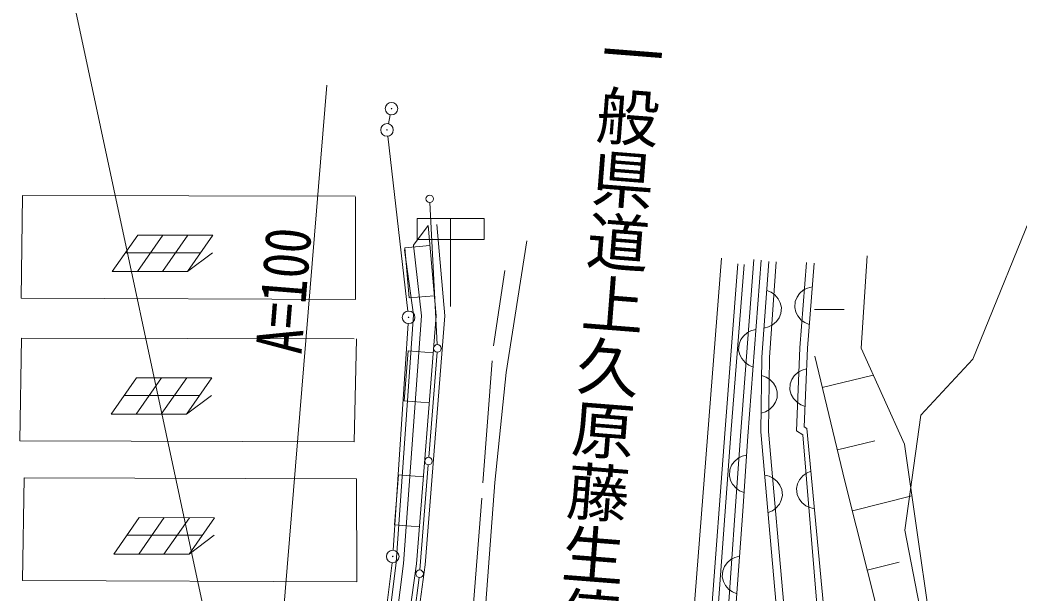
# Model space of a CAD drawing. Units: millimetres, scale not verified. Extents: x -242 to 680000, y -290 to 380000.
# Drawn here: x 242089 to 281892, y 294918 to 317764 of the extents above; entities that cross this region are included whole.
import ezdxf
from ezdxf.enums import TextEntityAlignment as Align

# ---------------------------------------------------------------- set-up
doc = ezdxf.new("R2010")
doc.units = ezdxf.units.MM
doc.header["$LTSCALE"] = 1000
for name, color, linetype, lineweight in [('M-BGD', 7, 'Continuous', 13), ('M-BMK-ROW', 30, 'Continuous', 13), ('M-STR-HTXT', 7, 'Continuous', 13)]:
    doc.layers.add(name, color=color, linetype=linetype, lineweight=lineweight)
doc.layers.add('M-BGD-HTXT', color=7, linetype='Continuous')
doc.styles.add('@ＭＳ ゴシック', font='')
doc.styles.add('ＭＳ ゴシック', font='')
doc.styles.get('@ＭＳ ゴシック').set_extended_font_data('@MS Gothic')
doc.styles.get('ＭＳ ゴシック').set_extended_font_data('MS Gothic')

msp = doc.modelspace()

# ---------------------------------------------------------------- linework, layer by layer
at = {"layer": 'M-BGD'}
for p, q in [((242196, 310780), (242134, 306694)), ((255443, 310747), (242196, 310780)), ((255454, 306646), (255455, 310730)), ((258423, 310497), (258711, 304843)), ((257917, 309862), (260577, 309862)), ((257917, 309022), (257917, 309862)), ((259247, 309862), (259247, 306362)), ((260577, 309862), (260577, 309022)), ((257774, 308796), (258352, 309591)), ((258352, 309591), (258667, 305985)), ((258352, 309591), (258667, 305985)), ((258701, 309621), (259019, 305986)), ((245765, 307749), (246779, 309201)), ((247778, 309200), (246766, 307749)), ((246779, 309201), (249777, 309198)), ((248777, 309199), (247765, 307749)), ((248765, 307749), (249777, 309198)), ((260577, 309022), (257917, 309022)), ((261461, 303732), (262278, 308977)), ((246289, 308499), (249289, 308499)), ((248765, 307749), (249763, 308499)), ((257415, 308619), (257761, 306028)), ((258422, 308784), (257426, 308697)), ((257426, 308697), (257601, 306704)), ((258085, 305985), (257774, 308796)), ((270045, 308288), (268012, 282390)), ((270793, 301217), (271324, 308227)), ((271092, 301194), (271623, 308204)), ((271924, 308156), (271649, 304350)), ((272223, 308134), (271949, 304337)), ((273161, 304717), (273427, 308112)), ((273461, 304699), (273726, 308089)), ((275848, 308371), (275606, 304701)), ((245765, 307749), (248765, 307749)), ((260949, 304802), (261406, 307793)), ((270690, 308056), (270166, 301306)), ((270939, 308037), (270415, 301287)), ((272016, 306928), (271841, 307001)), ((272159, 306827), (272016, 306928)), ((273311, 307018), (273150, 306880)), ((273468, 307096), (273311, 307018)), ((273652, 307142), (273468, 307096)), ((242134, 306694), (255454, 306646)), ((257601, 306704), (258597, 306792)), ((272298, 306667), (272159, 306827)), ((272377, 306511), (272298, 306667)), ((272424, 306327), (272377, 306511)), ((272975, 306563), (272956, 306324)), ((273049, 306738), (272975, 306563)), ((273150, 306880), (273049, 306738)), ((272406, 306088), (272424, 306327)), ((272956, 306324), (273002, 306139)), ((273002, 306139), (273080, 305983)), ((273741, 306238), (274921, 306247)), ((257761, 306028), (257071, 296170)), ((257373, 296126), (258085, 305985)), ((258667, 305985), (257887, 296117)), ((258667, 305985), (257887, 296117)), ((259019, 305986), (258236, 296079)), ((272073, 305630), (272233, 305769)), ((272233, 305769), (272334, 305912)), ((272334, 305912), (272406, 306088)), ((273080, 305983), (273218, 305822)), ((273218, 305822), (273360, 305720)), ((273360, 305720), (273535, 305646)), ((271074, 305323), (270913, 305184)), ((271230, 305401), (271074, 305323)), ((271414, 305447), (271230, 305401)), ((271733, 305505), (271917, 305551)), ((271917, 305551), (272073, 305630)), ((242151, 305105), (242089, 301019)), ((255398, 305073), (242151, 305105)), ((255409, 300971), (255495, 305078)), ((270812, 305042), (270738, 304867)), ((270913, 305184), (270812, 305042)), ((257554, 304594), (257397, 302600)), ((258551, 304515), (257554, 304594)), ((258707, 304544), (258377, 300359)), ((270738, 304867), (270720, 304627)), ((270720, 304627), (270767, 304443)), ((273033, 301411), (273161, 304717)), ((273339, 301569), (273461, 304699)), ((275606, 304701), (277326, 300876)), ((260533, 299349), (260900, 304198)), ((270767, 304443), (270845, 304287)), ((270845, 304287), (270983, 304126)), ((270983, 304126), (271126, 304025)), ((271649, 304350), (271606, 301371)), ((271949, 304337), (271906, 301382)), ((274955, 299414), (273755, 304386)), ((261006, 299350), (261461, 303732)), ((271126, 304025), (271301, 303952)), ((273094, 303747), (272938, 303603)), ((273247, 303831), (273094, 303747)), ((273429, 303884), (273247, 303831)), ((245720, 302074), (246734, 303526)), ((247733, 303525), (246720, 302074)), ((246734, 303526), (249731, 303523)), ((248732, 303524), (247720, 302074)), ((248720, 302074), (249731, 303523)), ((271818, 303548), (271638, 303610)), ((271966, 303456), (271818, 303548)), ((272114, 303303), (271966, 303456)), ((272202, 303152), (272114, 303303)), ((272842, 303456), (272775, 303279)), ((272938, 303603), (272842, 303456)), ((274055, 303143), (276086, 303633)), ((272259, 302971), (272202, 303152)), ((272256, 302731), (272259, 302971)), ((272775, 303279), (272766, 303039)), ((272766, 303039), (272819, 302857)), ((246243, 302824), (249243, 302824)), ((248720, 302074), (249718, 302824)), ((257397, 302600), (258394, 302521)), ((272101, 302403), (272193, 302552)), ((272193, 302552), (272256, 302731)), ((272819, 302857), (272903, 302703)), ((272903, 302703), (273047, 302548)), ((273047, 302548), (273194, 302452)), ((271616, 302111), (271797, 302168)), ((271797, 302168), (271949, 302256)), ((271949, 302256), (272101, 302403)), ((273194, 302452), (273371, 302385)), ((245720, 302074), (248720, 302074)), ((271606, 301371), (272485, 291499)), ((271906, 301382), (272783, 291529)), ((273273, 301255), (273033, 301411)), ((273436, 301507), (273339, 301569)), ((274365, 291713), (273436, 301507)), ((242089, 301019), (255409, 300971)), ((270166, 301306), (269572, 293352)), ((270415, 301287), (269822, 293345)), ((270586, 298230), (270793, 301215)), ((270885, 298209), (271092, 301194)), ((274066, 291684), (273273, 301255)), ((274655, 300657), (276154, 301019)), ((277326, 300876), (278569, 292292)), ((270541, 300184), (270441, 300040)), ((270701, 300323), (270541, 300184)), ((270857, 300403), (270701, 300323)), ((271040, 300450), (270857, 300403)), ((258354, 300059), (258024, 295874)), ((270368, 299865), (270352, 299626)), ((270441, 300040), (270368, 299865)), ((273424, 299728), (273283, 299625)), ((273597, 299805), (273424, 299728)), ((242256, 299537), (242194, 295451)), ((255503, 299504), (242256, 299537)), ((255514, 295403), (255503, 299504)), ((257164, 299660), (257007, 297666)), ((258161, 299581), (257164, 299660)), ((259785, 283014), (261006, 299350)), ((270352, 299626), (270399, 299442)), ((270399, 299442), (270479, 299286)), ((271943, 299607), (271759, 299650)), ((272101, 299530), (271943, 299607)), ((272263, 299394), (272101, 299530)), ((272366, 299253), (272263, 299394)), ((273148, 299461), (273072, 299303)), ((273283, 299625), (273148, 299461)), ((276737, 292311), (274955, 299414)), ((270479, 299286), (270618, 299126)), ((270618, 299126), (270761, 299026)), ((270761, 299026), (270937, 298954)), ((272442, 299079), (272366, 299253)), ((272463, 298840), (272442, 299079)), ((273072, 299303), (273029, 299118)), ((273029, 299118), (273052, 298880)), ((260105, 293889), (260486, 298738)), ((272343, 298498), (272420, 298655)), ((272420, 298655), (272463, 298840)), ((273052, 298880), (273129, 298706)), ((273129, 298706), (273233, 298565)), ((273233, 298565), (273396, 298430)), ((275252, 298230), (277623, 298825)), ((270225, 293148), (270586, 298230)), ((270526, 293143), (270885, 298209)), ((271892, 298156), (272066, 298232)), ((272066, 298232), (272207, 298335)), ((272207, 298335), (272343, 298498)), ((273396, 298430), (273554, 298355)), ((273554, 298355), (273739, 298312)), ((245825, 296506), (246838, 297958)), ((247838, 297957), (246825, 296506)), ((246838, 297958), (249836, 297955)), ((248837, 297956), (247825, 296506)), ((248825, 296506), (249836, 297955)), ((257007, 297666), (258004, 297587)), ((246348, 297256), (249348, 297256)), ((248825, 296506), (249823, 297256)), ((245825, 296506), (248825, 296506)), ((257071, 296170), (256656, 292723)), ((270259, 296159), (270158, 296016)), ((270419, 296298), (270259, 296159)), ((270575, 296377), (270419, 296298)), ((270759, 296424), (270575, 296377)), ((275846, 295862), (277123, 296183)), ((256767, 291464), (257373, 296126)), ((257887, 296117), (257232, 291362)), ((257887, 296117), (257232, 291362)), ((258236, 296079), (257576, 291294)), ((270086, 295841), (270069, 295601)), ((270158, 296016), (270086, 295841)), ((242194, 295451), (255514, 295403)), ((257993, 295576), (257646, 292910)), ((270069, 295601), (270116, 295417)), ((270116, 295417), (270195, 295261)), ((270195, 295261), (270334, 295101)), ((270334, 295101), (270477, 295001)), ((270477, 295001), (270652, 294928))]:
    msp.add_line(p, q, dxfattribs=at)
for centre in [(258415, 310646), (258719, 304693), (258366, 300209), (258012, 295725)]:
    msp.add_circle(centre, 150, dxfattribs=at)
at = {"layer": 'M-BMK-ROW'}
for p, q in [((256841, 313991), (256765, 313634)), ((280048, 304269), (283933, 313807)), ((256742, 313141), (257542, 306178)), ((257554, 305680), (256958, 296660)), ((277980, 302032), (280048, 304269)), ((277344, 297465), (277980, 302032)), ((280138, 282945), (277344, 297465)), ((256911, 296163), (256515, 292997))]:
    msp.add_line(p, q, dxfattribs=at)
for centre, radius in [((256892, 314236), 250), ((256892, 314236), 10), ((256713, 313390), 250), ((256713, 313390), 10), ((257571, 305929), 250), ((257571, 305929), 10), ((256941, 296411), 250), ((256941, 296411), 10)]:
    msp.add_circle(centre, radius, dxfattribs=at)
at = {"layer": 'M-STR-HTXT'}
for p, q in [((252076, 281830), (244271, 318287)), ((250640, 270318), (254309, 315167))]:
    msp.add_line(p, q, dxfattribs=at)

# ---------------------------------------------------------------- texts
at = {"layer": 'M-BGD-HTXT', "style": '@ＭＳ ゴシック'}
msp.add_text('一般県道上久原藤生停車場線', height=1833, rotation=265.5, dxfattribs=at).set_placement((266577, 317667), align=Align.MIDDLE_LEFT)
at = {"layer": 'M-STR-HTXT', "style": 'ＭＳ ゴシック', "width": 0.8}
msp.add_text('A=100', height=1833, rotation=85.4, dxfattribs=at).set_placement((253852, 304398), align=Align.BOTTOM_LEFT)

doc.saveas('drawing.dxf')
